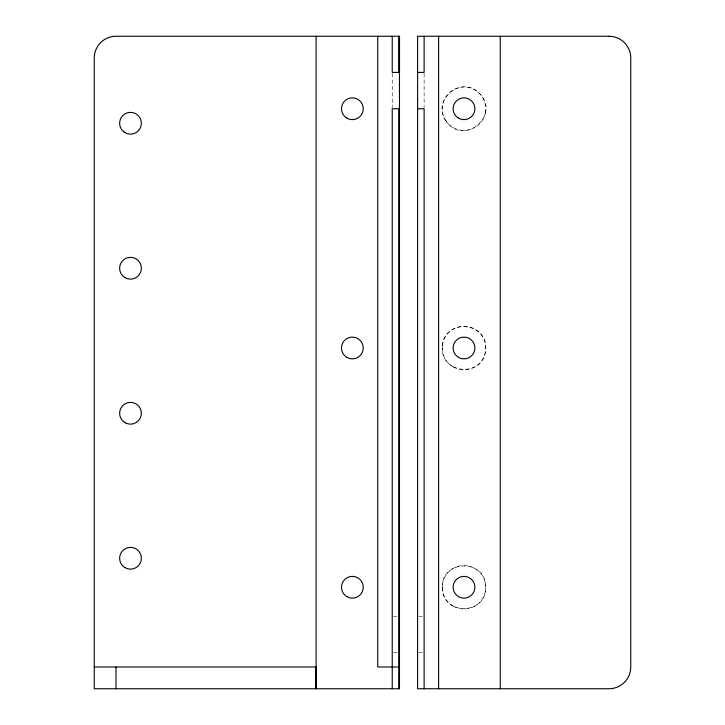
<?xml version="1.0" encoding="UTF-8"?>
<svg xmlns="http://www.w3.org/2000/svg" width="725" height="725" viewBox="0 0 725 725"><rect width="100%" height="100%" fill="white"/><g stroke="black" fill="none" stroke-linecap="round" stroke-linejoin="round"><path stroke-width="0.54" stroke-dasharray="3.62 2.72" d="M442.25 587.25C441.724 558.884 486.276 558.884 485.75 587.25C486.285 615.597 441.724 615.643 442.25 587.25L442.341 589.207M445.793 120.649C462.777 146.967 501.7 115.492 479.379 93.371C460.855 73.859 429.635 102.044 447.117 122.462M485.388 112.71L485.659 110.707A21.75 21.75 0 0 0 454.865 89.012A21.75 21.75 0 0 0 451.476 126.531A21.75 21.75 0 0 0 485.659 110.707M393.557 616.25L396.802 616.25M418.778 616.25L422.258 616.25M393.557 652.5L396.802 652.5M418.778 652.5L422.258 652.5M424.125 73.56L424.125 107.481M392.234 73.56L392.234 107.481M442.341 346.042C439.268 374.218 483.638 378.278 485.659 349.958C488.732 321.782 444.362 317.722 442.341 346.042M453.125 366.832A21.75 21.75 0 0 0 485.75 348A21.75 21.75 0 0 0 453.125 329.168A21.75 21.75 0 0 0 453.125 366.832M453.125 606.082A21.75 21.75 0 0 0 485.75 587.25A21.75 21.75 0 0 0 453.125 568.418A21.75 21.75 0 0 0 453.125 606.082"/><path stroke-width="1.09" d="M399.484 72.4L399.484 36.25L116 36.25A21.75 21.75 0 0 0 94.25 58L94.25 688.75L399.484 688.75L399.484 36.25M417.609 72.4L424.125 72.4L424.125 36.25M417.609 108.75L424.125 108.75L424.125 688.75M94.25 667L316.109 667M398.75 667L377.734 667L377.734 36.25M500.25 36.25L500.25 688.75M438.625 36.25L438.625 688.75M398.75 36.25L398.75 72.4L392.234 72.4L392.234 36.25M398.75 688.75L398.75 108.75L392.234 108.75L392.234 688.75M316.109 36.25L316.109 688.75M315.964 667L315.964 688.75M116 667L116 688.75M609 36.25L417.609 36.25L417.609 688.75L609 688.75A21.75 21.75 0 0 0 630.75 667L630.75 58A21.75 21.75 0 0 0 609 36.25M458.562 118.166A10.875 10.875 0 0 0 474.875 108.75A10.875 10.875 0 0 0 458.562 99.334A10.875 10.875 0 0 0 458.562 118.166M458.562 357.416A10.875 10.875 0 0 0 474.875 348A10.875 10.875 0 0 0 458.562 338.584A10.875 10.875 0 0 0 458.562 357.416M458.562 596.666A10.875 10.875 0 0 0 474.875 587.25A10.875 10.875 0 0 0 458.562 577.834A10.875 10.875 0 0 0 458.562 596.666M346.922 118.166A10.875 10.875 0 0 0 363.234 108.75A10.875 10.875 0 0 0 346.922 99.334A10.875 10.875 0 0 0 346.922 118.166M346.922 357.416A10.875 10.875 0 0 0 363.234 348A10.875 10.875 0 0 0 346.922 338.584A10.875 10.875 0 0 0 346.922 357.416M346.922 596.666A10.875 10.875 0 0 0 363.234 587.25A10.875 10.875 0 0 0 346.922 577.834A10.875 10.875 0 0 0 346.922 596.666M125.062 567.666A10.875 10.875 0 0 0 141.375 558.25A10.875 10.875 0 0 0 125.062 548.834A10.875 10.875 0 0 0 125.062 567.666M125.062 422.666A10.875 10.875 0 0 0 141.375 413.25A10.875 10.875 0 0 0 125.062 403.834A10.875 10.875 0 0 0 125.062 422.666M125.062 277.666A10.875 10.875 0 0 0 141.375 268.25A10.875 10.875 0 0 0 125.062 258.834A10.875 10.875 0 0 0 125.062 277.666M124.238 132.14A10.875 10.875 0 0 0 141.33 124.229A10.875 10.875 0 0 0 125.933 113.381A10.875 10.875 0 0 0 124.238 132.14"/></g></svg>
